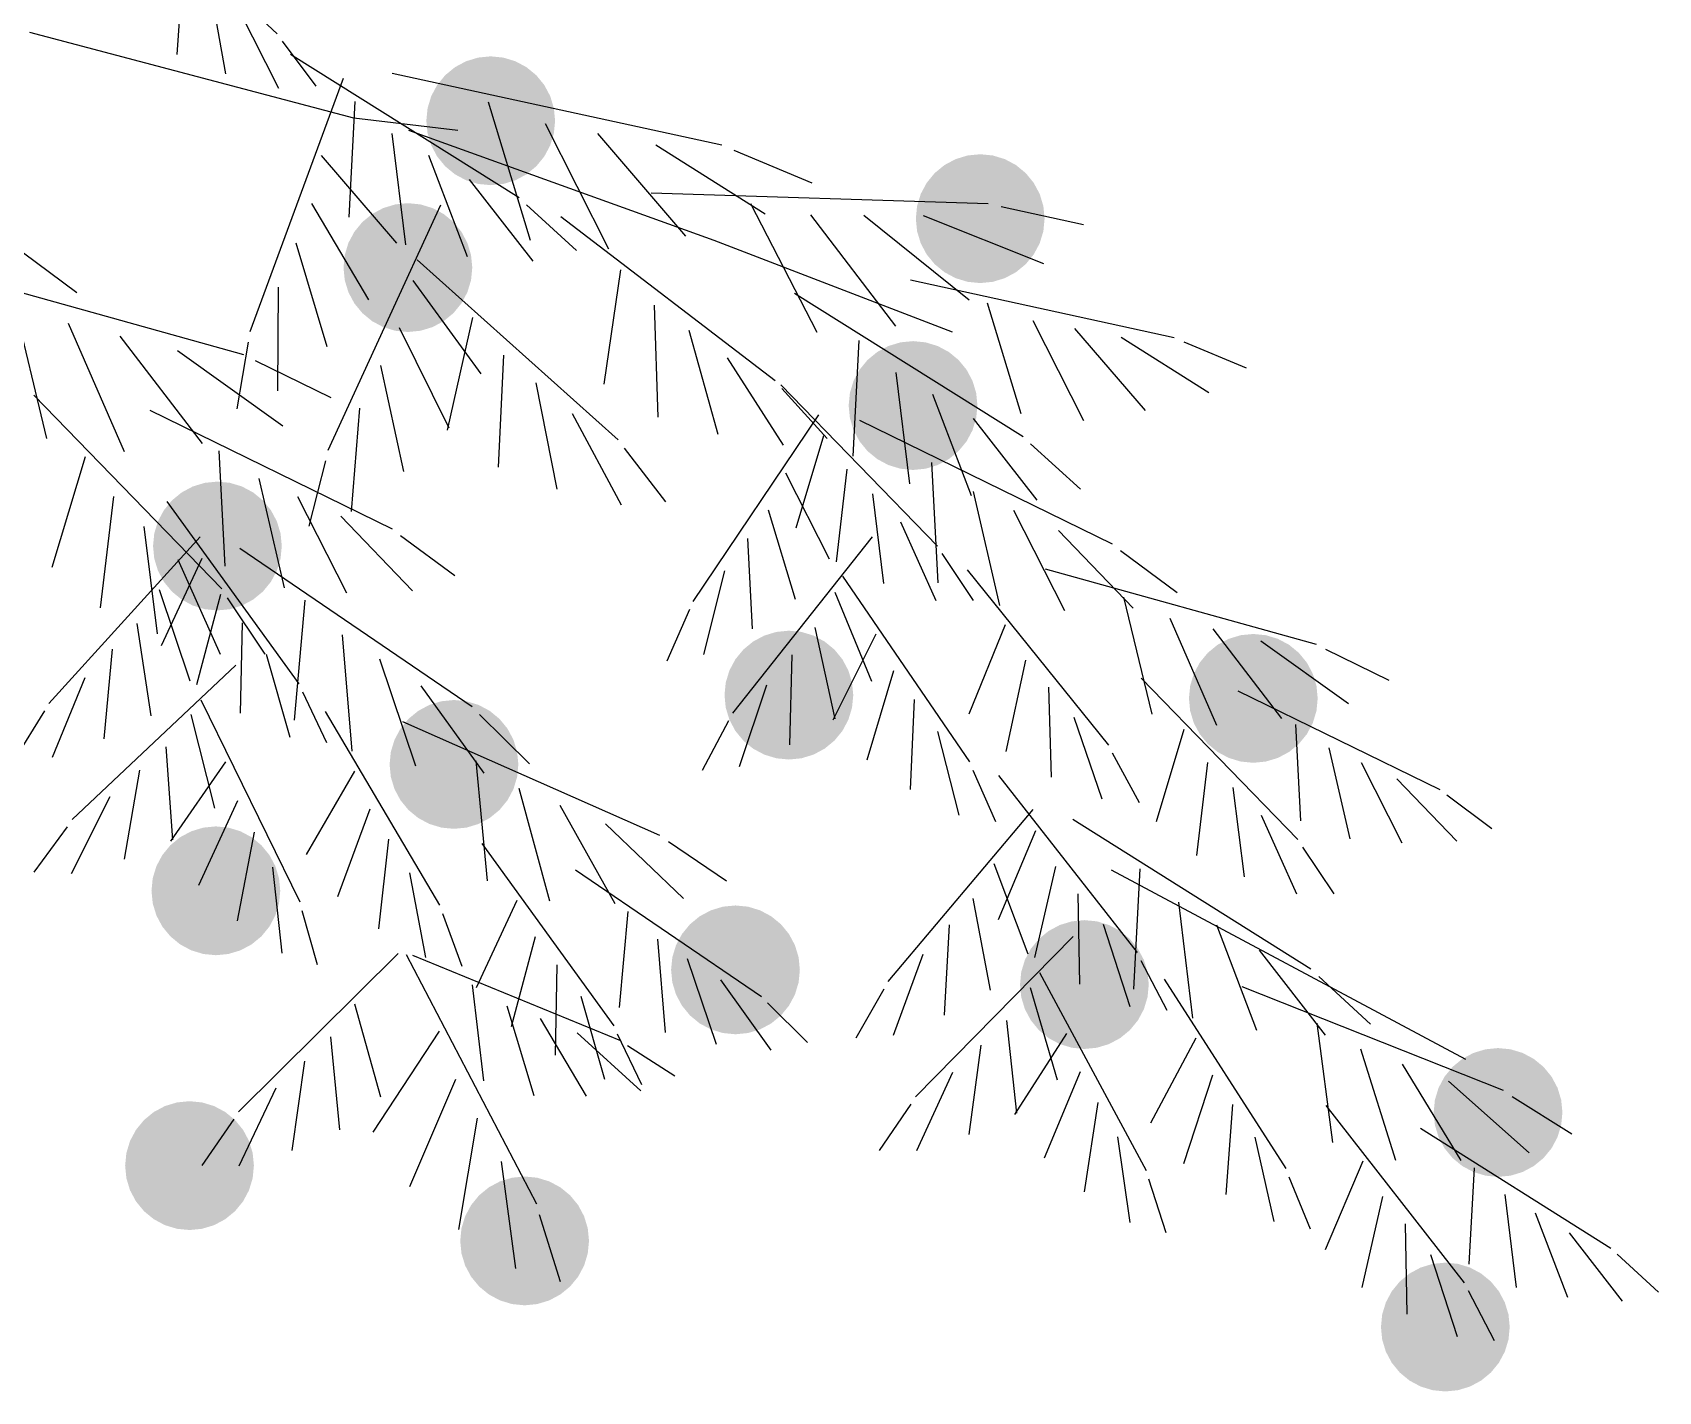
# Model space of a CAD drawing. Extents: x 0 to 1.57, y 0.06 to 3.19.
# Drawn here: x 0.94 to 1.571, y 0.41 to 0.938 of the extents above; entities that cross this region are included whole.
import ezdxf

# ---------------------------------------------------------------- set-up
doc = ezdxf.new("R2010")
doc.units = 0
doc.header["$LTSCALE"] = 1.2
doc.layers.get('0').update_dxf_attribs({"linetype": 'CONTINUOUS'})
doc.layers.add('ARQ-VEG', color=2, linetype='CONTINUOUS')

# ---------------------------------------------------------------- blocks, each defined once
blk = doc.blocks.new('*U5')
at = {"layer": 'ARQ-VEG'}
for points in [[(0.99782, 0.7175), (0.99403, 0.75596), (0.99782, 0.75907)], [(1.00214, 0.71519), (0.99782, 0.75907), (1.00214, 0.76138)], [(0.99782, 0.7175), (0.99782, 0.75907), (1.00214, 0.71519)], [(1.00683, 0.71376), (1.00214, 0.76138), (1.00683, 0.7628)], [(1.00214, 0.71519), (1.00214, 0.76138), (1.00683, 0.71376)], [(1.01171, 0.71328), (1.00683, 0.7628), (1.01171, 0.76328)], [(1.00683, 0.71376), (1.00683, 0.7628), (1.01171, 0.71328)], [(1.01171, 0.71328), (1.01171, 0.76328), (1.01658, 0.71376)], [(1.01658, 0.71376), (1.01171, 0.76328), (1.01658, 0.7628)], [(1.01658, 0.71376), (1.01658, 0.7628), (1.02127, 0.71519)], [(1.02127, 0.71519), (1.01658, 0.7628), (1.02127, 0.76138)], [(1.02127, 0.71519), (1.02127, 0.76138), (1.02559, 0.7175)], [(1.02559, 0.7175), (1.02127, 0.76138), (1.02559, 0.75907)], [(1.02559, 0.7175), (1.02559, 0.75907), (1.02938, 0.72061)], [(1.02938, 0.72061), (1.02559, 0.75907), (1.02938, 0.75596)], [(0.99092, 0.7244), (0.98861, 0.74785), (0.99092, 0.75217)], [(0.99403, 0.72061), (0.99092, 0.75217), (0.99403, 0.75596)], [(0.99092, 0.7244), (0.99092, 0.75217), (0.99403, 0.72061)], [(0.99403, 0.72061), (0.99403, 0.75596), (0.99782, 0.7175)], [(1.02938, 0.72061), (1.02938, 0.75596), (1.03249, 0.7244)], [(1.03249, 0.7244), (1.02938, 0.75596), (1.03249, 0.75217)], [(1.03249, 0.7244), (1.03249, 0.75217), (1.0348, 0.72872)], [(1.0348, 0.72872), (1.03249, 0.75217), (1.0348, 0.74785)], [(0.98861, 0.72872), (0.98719, 0.74316), (0.98861, 0.74785)], [(0.98861, 0.72872), (0.98861, 0.74785), (0.99092, 0.7244)], [(1.0348, 0.72872), (1.0348, 0.74785), (1.03623, 0.73341)], [(1.03623, 0.73341), (1.0348, 0.74785), (1.03623, 0.74316)], [(0.98719, 0.73341), (0.98671, 0.73828), (0.98719, 0.74316)], [(0.98719, 0.73341), (0.98719, 0.74316), (0.98861, 0.72872)], [(1.03623, 0.73341), (1.03623, 0.74316), (1.03671, 0.73828)]]:
    blk.add_solid(points, dxfattribs=at)
blk = doc.blocks.new('*U6')
at = {"layer": 'ARQ-VEG'}
for points in [[(1.27224, 0.7697), (1.26792, 0.81359), (1.27224, 0.8159)], [(1.27693, 0.76828), (1.27224, 0.8159), (1.27693, 0.81732)], [(1.27224, 0.7697), (1.27224, 0.8159), (1.27693, 0.76828)], [(1.28181, 0.7678), (1.27693, 0.81732), (1.28181, 0.8178)], [(1.27693, 0.76828), (1.27693, 0.81732), (1.28181, 0.7678)], [(1.28181, 0.7678), (1.28181, 0.8178), (1.28669, 0.76828)], [(1.28669, 0.76828), (1.28181, 0.8178), (1.28669, 0.81732)], [(1.28669, 0.76828), (1.28669, 0.81732), (1.29138, 0.7697)], [(1.29138, 0.7697), (1.28669, 0.81732), (1.29138, 0.8159)], [(1.29138, 0.7697), (1.29138, 0.8159), (1.2957, 0.77201)], [(1.2957, 0.77201), (1.29138, 0.8159), (1.2957, 0.81359)], [(1.26413, 0.77512), (1.26102, 0.80669), (1.26413, 0.81048)], [(1.26792, 0.77201), (1.26413, 0.81048), (1.26792, 0.81359)], [(1.26413, 0.77512), (1.26413, 0.81048), (1.26792, 0.77201)], [(1.26792, 0.77201), (1.26792, 0.81359), (1.27224, 0.7697)], [(1.2957, 0.77201), (1.2957, 0.81359), (1.29949, 0.77512)], [(1.29949, 0.77512), (1.2957, 0.81359), (1.29949, 0.81048)], [(1.29949, 0.77512), (1.29949, 0.81048), (1.3026, 0.77891)], [(1.3026, 0.77891), (1.29949, 0.81048), (1.3026, 0.80669)], [(1.25871, 0.78323), (1.25729, 0.79768), (1.25871, 0.80237)], [(1.26102, 0.77891), (1.25871, 0.80237), (1.26102, 0.80669)], [(1.25871, 0.78323), (1.25871, 0.80237), (1.26102, 0.77891)], [(1.26102, 0.77891), (1.26102, 0.80669), (1.26413, 0.77512)], [(1.3026, 0.77891), (1.3026, 0.80669), (1.30491, 0.78323)], [(1.30491, 0.78323), (1.3026, 0.80669), (1.30491, 0.80237)], [(1.30491, 0.78323), (1.30491, 0.80237), (1.30633, 0.78792)], [(1.30633, 0.78792), (1.30491, 0.80237), (1.30633, 0.79768)], [(1.25729, 0.78792), (1.25681, 0.7928), (1.25729, 0.79768)], [(1.25729, 0.78792), (1.25729, 0.79768), (1.25871, 0.78323)], [(1.30633, 0.78792), (1.30633, 0.79768), (1.30681, 0.7928)]]:
    blk.add_solid(points, dxfattribs=at)
blk = doc.blocks.new('*U7')
at = {"layer": 'ARQ-VEG'}
for points in [[(1.33445, 0.5473), (1.33066, 0.58577), (1.33445, 0.58887)], [(1.33877, 0.54499), (1.33445, 0.58887), (1.33877, 0.59119)], [(1.33445, 0.5473), (1.33445, 0.58887), (1.33877, 0.54499)], [(1.34346, 0.54357), (1.33877, 0.59119), (1.34346, 0.59261)], [(1.33877, 0.54499), (1.33877, 0.59119), (1.34346, 0.54357)], [(1.34834, 0.54309), (1.34346, 0.59261), (1.34834, 0.59309)], [(1.34346, 0.54357), (1.34346, 0.59261), (1.34834, 0.54309)], [(1.34834, 0.54309), (1.34834, 0.59309), (1.35322, 0.54357)], [(1.35322, 0.54357), (1.34834, 0.59309), (1.35322, 0.59261)], [(1.35322, 0.54357), (1.35322, 0.59261), (1.35791, 0.54499)], [(1.35791, 0.54499), (1.35322, 0.59261), (1.35791, 0.59119)], [(1.35791, 0.54499), (1.35791, 0.59119), (1.36223, 0.5473)], [(1.36223, 0.5473), (1.35791, 0.59119), (1.36223, 0.58887)], [(1.36223, 0.5473), (1.36223, 0.58887), (1.36602, 0.55041)], [(1.36602, 0.55041), (1.36223, 0.58887), (1.36602, 0.58577)], [(1.32755, 0.5542), (1.32524, 0.57766), (1.32755, 0.58198)], [(1.33066, 0.55041), (1.32755, 0.58198), (1.33066, 0.58577)], [(1.32755, 0.5542), (1.32755, 0.58198), (1.33066, 0.55041)], [(1.33066, 0.55041), (1.33066, 0.58577), (1.33445, 0.5473)], [(1.36602, 0.55041), (1.36602, 0.58577), (1.36913, 0.5542)], [(1.36913, 0.5542), (1.36602, 0.58577), (1.36913, 0.58198)], [(1.36913, 0.5542), (1.36913, 0.58198), (1.37144, 0.55852)], [(1.37144, 0.55852), (1.36913, 0.58198), (1.37144, 0.57766)], [(1.32524, 0.55852), (1.32382, 0.57297), (1.32524, 0.57766)], [(1.32524, 0.55852), (1.32524, 0.57766), (1.32755, 0.5542)], [(1.37144, 0.55852), (1.37144, 0.57766), (1.37286, 0.56321)], [(1.37286, 0.56321), (1.37144, 0.57766), (1.37286, 0.57297)], [(1.32382, 0.56321), (1.32334, 0.56809), (1.32382, 0.57297)], [(1.32382, 0.56321), (1.32382, 0.57297), (1.32524, 0.55852)], [(1.37286, 0.56321), (1.37286, 0.57297), (1.37334, 0.56809)]]:
    blk.add_solid(points, dxfattribs=at)
blk = doc.blocks.new('*U75')
at = {"layer": 'ARQ-VEG'}
for points in [[(1.11783, 0.87832), (1.11296, 0.92784), (1.11783, 0.92832)], [(1.11783, 0.87832), (1.11783, 0.92832), (1.12271, 0.8788)], [(1.12271, 0.8788), (1.11783, 0.92832), (1.12271, 0.92784)], [(1.10394, 0.88253), (1.10016, 0.921), (1.10394, 0.92411)], [(1.10827, 0.88022), (1.10394, 0.92411), (1.10827, 0.92642)], [(1.10394, 0.88253), (1.10394, 0.92411), (1.10827, 0.88022)], [(1.11296, 0.8788), (1.10827, 0.92642), (1.11296, 0.92784)], [(1.10827, 0.88022), (1.10827, 0.92642), (1.11296, 0.8788)], [(1.11296, 0.8788), (1.11296, 0.92784), (1.11783, 0.87832)], [(1.12271, 0.8788), (1.12271, 0.92784), (1.1274, 0.88022)], [(1.1274, 0.88022), (1.12271, 0.92784), (1.1274, 0.92642)], [(1.1274, 0.88022), (1.1274, 0.92642), (1.13172, 0.88253)], [(1.13172, 0.88253), (1.1274, 0.92642), (1.13172, 0.92411)], [(1.13172, 0.88253), (1.13172, 0.92411), (1.13551, 0.88564)], [(1.13551, 0.88564), (1.13172, 0.92411), (1.13551, 0.921)], [(1.09705, 0.88943), (1.09474, 0.91289), (1.09705, 0.91721)], [(1.10016, 0.88564), (1.09705, 0.91721), (1.10016, 0.921)], [(1.09705, 0.88943), (1.09705, 0.91721), (1.10016, 0.88564)], [(1.10016, 0.88564), (1.10016, 0.921), (1.10394, 0.88253)], [(1.13551, 0.88564), (1.13551, 0.921), (1.13862, 0.88943)], [(1.13862, 0.88943), (1.13551, 0.921), (1.13862, 0.91721)], [(1.13862, 0.88943), (1.13862, 0.91721), (1.14093, 0.89375)], [(1.14093, 0.89375), (1.13862, 0.91721), (1.14093, 0.91289)], [(1.09474, 0.89375), (1.09331, 0.9082), (1.09474, 0.91289)], [(1.09474, 0.89375), (1.09474, 0.91289), (1.09705, 0.88943)], [(1.14093, 0.89375), (1.14093, 0.91289), (1.14235, 0.89844)], [(1.14235, 0.89844), (1.14093, 0.91289), (1.14235, 0.9082)], [(1.09331, 0.89844), (1.09283, 0.90332), (1.09331, 0.9082)], [(1.09331, 0.89844), (1.09331, 0.9082), (1.09474, 0.89375)], [(1.14235, 0.89844), (1.14235, 0.9082), (1.14283, 0.90332)]]:
    blk.add_solid(points, dxfattribs=at)
blk = doc.blocks.new('*U76')
at = {"layer": 'ARQ-VEG'}
for points in [[(1.30789, 0.84033), (1.30301, 0.88985), (1.30789, 0.89033)], [(1.30789, 0.84033), (1.30789, 0.89033), (1.31277, 0.84081)], [(1.31277, 0.84081), (1.30789, 0.89033), (1.31277, 0.88985)], [(1.294, 0.84455), (1.29021, 0.88301), (1.294, 0.88612)], [(1.29832, 0.84224), (1.294, 0.88612), (1.29832, 0.88843)], [(1.294, 0.84455), (1.294, 0.88612), (1.29832, 0.84224)], [(1.30301, 0.84081), (1.29832, 0.88843), (1.30301, 0.88985)], [(1.29832, 0.84224), (1.29832, 0.88843), (1.30301, 0.84081)], [(1.30301, 0.84081), (1.30301, 0.88985), (1.30789, 0.84033)], [(1.31277, 0.84081), (1.31277, 0.88985), (1.31746, 0.84224)], [(1.31746, 0.84224), (1.31277, 0.88985), (1.31746, 0.88843)], [(1.31746, 0.84224), (1.31746, 0.88843), (1.32178, 0.84455)], [(1.32178, 0.84455), (1.31746, 0.88843), (1.32178, 0.88612)], [(1.32178, 0.84455), (1.32178, 0.88612), (1.32557, 0.84766)], [(1.32557, 0.84766), (1.32178, 0.88612), (1.32557, 0.88301)], [(1.2871, 0.85144), (1.28479, 0.8749), (1.2871, 0.87922)], [(1.29021, 0.84766), (1.2871, 0.87922), (1.29021, 0.88301)], [(1.2871, 0.85144), (1.2871, 0.87922), (1.29021, 0.84766)], [(1.29021, 0.84766), (1.29021, 0.88301), (1.294, 0.84455)], [(1.32557, 0.84766), (1.32557, 0.88301), (1.32867, 0.85144)], [(1.32867, 0.85144), (1.32557, 0.88301), (1.32867, 0.87922)], [(1.32867, 0.85144), (1.32867, 0.87922), (1.33099, 0.85577)], [(1.33099, 0.85577), (1.32867, 0.87922), (1.33099, 0.8749)], [(1.28479, 0.85577), (1.28337, 0.87021), (1.28479, 0.8749)], [(1.28479, 0.85577), (1.28479, 0.8749), (1.2871, 0.85144)], [(1.33099, 0.85577), (1.33099, 0.8749), (1.33241, 0.86046)], [(1.33241, 0.86046), (1.33099, 0.8749), (1.33241, 0.87021)], [(1.28337, 0.86046), (1.28289, 0.86533), (1.28337, 0.87021)], [(1.28337, 0.86046), (1.28337, 0.87021), (1.28479, 0.85577)], [(1.33241, 0.86046), (1.33241, 0.87021), (1.33289, 0.86533)]]:
    blk.add_solid(points, dxfattribs=at)
blk = doc.blocks.new('*U77')
at = {"layer": 'ARQ-VEG'}
for points in [[(1.08567, 0.82134), (1.08079, 0.87086), (1.08567, 0.87134)], [(1.08567, 0.82134), (1.08567, 0.87134), (1.09055, 0.82182)], [(1.09055, 0.82182), (1.08567, 0.87134), (1.09055, 0.87086)], [(1.07178, 0.82555), (1.06799, 0.86402), (1.07178, 0.86713)], [(1.0761, 0.82324), (1.07178, 0.86713), (1.0761, 0.86944)], [(1.07178, 0.82555), (1.07178, 0.86713), (1.0761, 0.82324)], [(1.08079, 0.82182), (1.0761, 0.86944), (1.08079, 0.87086)], [(1.0761, 0.82324), (1.0761, 0.86944), (1.08079, 0.82182)], [(1.08079, 0.82182), (1.08079, 0.87086), (1.08567, 0.82134)], [(1.09055, 0.82182), (1.09055, 0.87086), (1.09524, 0.82324)], [(1.09524, 0.82324), (1.09055, 0.87086), (1.09524, 0.86944)], [(1.09524, 0.82324), (1.09524, 0.86944), (1.09956, 0.82555)], [(1.09956, 0.82555), (1.09524, 0.86944), (1.09956, 0.86713)], [(1.09956, 0.82555), (1.09956, 0.86713), (1.10335, 0.82866)], [(1.10335, 0.82866), (1.09956, 0.86713), (1.10335, 0.86402)], [(1.06488, 0.83245), (1.06257, 0.85591), (1.06488, 0.86023)], [(1.06799, 0.82866), (1.06488, 0.86023), (1.06799, 0.86402)], [(1.06488, 0.83245), (1.06488, 0.86023), (1.06799, 0.82866)], [(1.06799, 0.82866), (1.06799, 0.86402), (1.07178, 0.82555)], [(1.10335, 0.82866), (1.10335, 0.86402), (1.10646, 0.83245)], [(1.10646, 0.83245), (1.10335, 0.86402), (1.10646, 0.86023)], [(1.10646, 0.83245), (1.10646, 0.86023), (1.10877, 0.83677)], [(1.10877, 0.83677), (1.10646, 0.86023), (1.10877, 0.85591)], [(1.06257, 0.83677), (1.06115, 0.85122), (1.06257, 0.85591)], [(1.06257, 0.83677), (1.06257, 0.85591), (1.06488, 0.83245)], [(1.10877, 0.83677), (1.10877, 0.85591), (1.11019, 0.84146)], [(1.11019, 0.84146), (1.10877, 0.85591), (1.11019, 0.85122)], [(1.06115, 0.84146), (1.06067, 0.84634), (1.06115, 0.85122)], [(1.06115, 0.84146), (1.06115, 0.85122), (1.06257, 0.83677)], [(1.11019, 0.84146), (1.11019, 0.85122), (1.11067, 0.84634)]]:
    blk.add_solid(points, dxfattribs=at)
blk = doc.blocks.new('*U85')
at = {"layer": 'ARQ-VEG'}
for points in [[(1.12612, 0.44408), (1.12143, 0.4917), (1.12612, 0.49312)], [(1.13099, 0.4436), (1.12612, 0.49312), (1.13099, 0.4936)], [(1.12612, 0.44408), (1.12612, 0.49312), (1.13099, 0.4436)], [(1.13099, 0.4436), (1.13099, 0.4936), (1.13587, 0.44408)], [(1.13587, 0.44408), (1.13099, 0.4936), (1.13587, 0.49312)], [(1.13587, 0.44408), (1.13587, 0.49312), (1.14056, 0.4455)], [(1.14056, 0.4455), (1.13587, 0.49312), (1.14056, 0.4917)], [(1.11332, 0.45092), (1.11021, 0.48249), (1.11332, 0.48628)], [(1.1171, 0.44782), (1.11332, 0.48628), (1.1171, 0.48939)], [(1.11332, 0.45092), (1.11332, 0.48628), (1.1171, 0.44782)], [(1.12143, 0.4455), (1.1171, 0.48939), (1.12143, 0.4917)], [(1.1171, 0.44782), (1.1171, 0.48939), (1.12143, 0.4455)], [(1.12143, 0.4455), (1.12143, 0.4917), (1.12612, 0.44408)], [(1.14056, 0.4455), (1.14056, 0.4917), (1.14488, 0.44782)], [(1.14488, 0.44782), (1.14056, 0.4917), (1.14488, 0.48939)], [(1.14488, 0.44782), (1.14488, 0.48939), (1.14867, 0.45092)], [(1.14867, 0.45092), (1.14488, 0.48939), (1.14867, 0.48628)], [(1.14867, 0.45092), (1.14867, 0.48628), (1.15178, 0.45471)], [(1.15178, 0.45471), (1.14867, 0.48628), (1.15178, 0.48249)], [(1.11021, 0.45471), (1.1079, 0.47817), (1.11021, 0.48249)], [(1.11021, 0.45471), (1.11021, 0.48249), (1.11332, 0.45092)], [(1.15178, 0.45471), (1.15178, 0.48249), (1.15409, 0.45903)], [(1.15409, 0.45903), (1.15178, 0.48249), (1.15409, 0.47817)], [(1.1079, 0.45903), (1.10647, 0.47348), (1.1079, 0.47817)], [(1.1079, 0.45903), (1.1079, 0.47817), (1.11021, 0.45471)], [(1.15409, 0.45903), (1.15409, 0.47817), (1.15551, 0.46372)], [(1.15551, 0.46372), (1.15409, 0.47817), (1.15551, 0.47348)], [(1.10647, 0.46372), (1.10599, 0.4686), (1.10647, 0.47348)], [(1.10647, 0.46372), (1.10647, 0.47348), (1.1079, 0.45903)], [(1.15551, 0.46372), (1.15551, 0.47348), (1.15599, 0.4686)]]:
    blk.add_solid(points, dxfattribs=at)
blk = doc.blocks.new('*U86')
at = {"layer": 'ARQ-VEG'}
for points in [[(0.98699, 0.47703), (0.9832, 0.5155), (0.98699, 0.51861)], [(0.99131, 0.47472), (0.98699, 0.51861), (0.99131, 0.52092)], [(0.98699, 0.47703), (0.98699, 0.51861), (0.99131, 0.47472)], [(0.996, 0.4733), (0.99131, 0.52092), (0.996, 0.52234)], [(0.99131, 0.47472), (0.99131, 0.52092), (0.996, 0.4733)], [(1.00088, 0.47282), (0.996, 0.52234), (1.00088, 0.52282)], [(0.996, 0.4733), (0.996, 0.52234), (1.00088, 0.47282)], [(1.00088, 0.47282), (1.00088, 0.52282), (1.00576, 0.4733)], [(1.00576, 0.4733), (1.00088, 0.52282), (1.00576, 0.52234)], [(1.00576, 0.4733), (1.00576, 0.52234), (1.01045, 0.47472)], [(1.01045, 0.47472), (1.00576, 0.52234), (1.01045, 0.52092)], [(1.01045, 0.47472), (1.01045, 0.52092), (1.01477, 0.47703)], [(1.01477, 0.47703), (1.01045, 0.52092), (1.01477, 0.51861)], [(1.01477, 0.47703), (1.01477, 0.51861), (1.01856, 0.48014)], [(1.01856, 0.48014), (1.01477, 0.51861), (1.01856, 0.5155)], [(0.98009, 0.48393), (0.97778, 0.50739), (0.98009, 0.51171)], [(0.9832, 0.48014), (0.98009, 0.51171), (0.9832, 0.5155)], [(0.98009, 0.48393), (0.98009, 0.51171), (0.9832, 0.48014)], [(0.9832, 0.48014), (0.9832, 0.5155), (0.98699, 0.47703)], [(1.01856, 0.48014), (1.01856, 0.5155), (1.02167, 0.48393)], [(1.02167, 0.48393), (1.01856, 0.5155), (1.02167, 0.51171)], [(1.02167, 0.48393), (1.02167, 0.51171), (1.02398, 0.48825)], [(1.02398, 0.48825), (1.02167, 0.51171), (1.02398, 0.50739)], [(0.97778, 0.48825), (0.97636, 0.5027), (0.97778, 0.50739)], [(0.97778, 0.48825), (0.97778, 0.50739), (0.98009, 0.48393)], [(1.02398, 0.48825), (1.02398, 0.50739), (1.0254, 0.49294)], [(1.0254, 0.49294), (1.02398, 0.50739), (1.0254, 0.5027)], [(0.97636, 0.49294), (0.97588, 0.49782), (0.97636, 0.5027)], [(0.97636, 0.49294), (0.97636, 0.5027), (0.97778, 0.48825)], [(1.0254, 0.49294), (1.0254, 0.5027), (1.02588, 0.49782)]]:
    blk.add_solid(points, dxfattribs=at)
blk = doc.blocks.new('*U87')
at = {"layer": 'ARQ-VEG'}
for points in [[(0.99722, 0.58368), (0.99344, 0.62215), (0.99722, 0.62526)], [(1.00155, 0.58137), (0.99722, 0.62526), (1.00155, 0.62757)], [(0.99722, 0.58368), (0.99722, 0.62526), (1.00155, 0.58137)], [(1.00624, 0.57995), (1.00155, 0.62757), (1.00624, 0.62899)], [(1.00155, 0.58137), (1.00155, 0.62757), (1.00624, 0.57995)], [(1.01111, 0.57947), (1.00624, 0.62899), (1.01111, 0.62947)], [(1.00624, 0.57995), (1.00624, 0.62899), (1.01111, 0.57947)], [(1.01111, 0.57947), (1.01111, 0.62947), (1.01599, 0.57995)], [(1.01599, 0.57995), (1.01111, 0.62947), (1.01599, 0.62899)], [(1.01599, 0.57995), (1.01599, 0.62899), (1.02068, 0.58137)], [(1.02068, 0.58137), (1.01599, 0.62899), (1.02068, 0.62757)], [(1.02068, 0.58137), (1.02068, 0.62757), (1.025, 0.58368)], [(1.025, 0.58368), (1.02068, 0.62757), (1.025, 0.62526)], [(1.025, 0.58368), (1.025, 0.62526), (1.02879, 0.58679)], [(1.02879, 0.58679), (1.025, 0.62526), (1.02879, 0.62215)], [(0.99344, 0.58679), (0.99033, 0.61836), (0.99344, 0.62215)], [(0.99344, 0.58679), (0.99344, 0.62215), (0.99722, 0.58368)], [(1.02879, 0.58679), (1.02879, 0.62215), (1.0319, 0.59058)], [(1.0319, 0.59058), (1.02879, 0.62215), (1.0319, 0.61836)], [(0.98802, 0.5949), (0.98659, 0.60935), (0.98802, 0.61404)], [(0.99033, 0.59058), (0.98802, 0.61404), (0.99033, 0.61836)], [(0.98802, 0.5949), (0.98802, 0.61404), (0.99033, 0.59058)], [(0.99033, 0.59058), (0.99033, 0.61836), (0.99344, 0.58679)], [(1.0319, 0.59058), (1.0319, 0.61836), (1.03421, 0.5949)], [(1.03421, 0.5949), (1.0319, 0.61836), (1.03421, 0.61404)], [(1.03421, 0.5949), (1.03421, 0.61404), (1.03563, 0.59959)], [(1.03563, 0.59959), (1.03421, 0.61404), (1.03563, 0.60935)], [(0.98659, 0.59959), (0.98611, 0.60447), (0.98659, 0.60935)], [(0.98659, 0.59959), (0.98659, 0.60935), (0.98802, 0.5949)], [(1.03563, 0.59959), (1.03563, 0.60935), (1.03611, 0.60447)]]:
    blk.add_solid(points, dxfattribs=at)
blk = doc.blocks.new('*U88')
at = {"layer": 'ARQ-VEG'}
for points in [[(1.19897, 0.553), (1.19519, 0.59147), (1.19897, 0.59458)], [(1.2033, 0.55069), (1.19897, 0.59458), (1.2033, 0.59689)], [(1.19897, 0.553), (1.19897, 0.59458), (1.2033, 0.55069)], [(1.20799, 0.54927), (1.2033, 0.59689), (1.20799, 0.59831)], [(1.2033, 0.55069), (1.2033, 0.59689), (1.20799, 0.54927)], [(1.21286, 0.54879), (1.20799, 0.59831), (1.21286, 0.59879)], [(1.20799, 0.54927), (1.20799, 0.59831), (1.21286, 0.54879)], [(1.21286, 0.54879), (1.21286, 0.59879), (1.21774, 0.54927)], [(1.21774, 0.54927), (1.21286, 0.59879), (1.21774, 0.59831)], [(1.21774, 0.54927), (1.21774, 0.59831), (1.22243, 0.55069)], [(1.22243, 0.55069), (1.21774, 0.59831), (1.22243, 0.59689)], [(1.22243, 0.55069), (1.22243, 0.59689), (1.22675, 0.553)], [(1.22675, 0.553), (1.22243, 0.59689), (1.22675, 0.59458)], [(1.22675, 0.553), (1.22675, 0.59458), (1.23054, 0.55611)], [(1.23054, 0.55611), (1.22675, 0.59458), (1.23054, 0.59147)], [(1.19208, 0.5599), (1.18977, 0.58336), (1.19208, 0.58768)], [(1.19519, 0.55611), (1.19208, 0.58768), (1.19519, 0.59147)], [(1.19208, 0.5599), (1.19208, 0.58768), (1.19519, 0.55611)], [(1.19519, 0.55611), (1.19519, 0.59147), (1.19897, 0.553)], [(1.23054, 0.55611), (1.23054, 0.59147), (1.23365, 0.5599)], [(1.23365, 0.5599), (1.23054, 0.59147), (1.23365, 0.58768)], [(1.23365, 0.5599), (1.23365, 0.58768), (1.23596, 0.56422)], [(1.23596, 0.56422), (1.23365, 0.58768), (1.23596, 0.58336)], [(1.18977, 0.56422), (1.18834, 0.57867), (1.18977, 0.58336)], [(1.18977, 0.56422), (1.18977, 0.58336), (1.19208, 0.5599)], [(1.23596, 0.56422), (1.23596, 0.58336), (1.23738, 0.56891)], [(1.23738, 0.56891), (1.23596, 0.58336), (1.23738, 0.57867)], [(1.18834, 0.56891), (1.18786, 0.57379), (1.18834, 0.57867)], [(1.18834, 0.56891), (1.18834, 0.57867), (1.18977, 0.56422)], [(1.23738, 0.56891), (1.23738, 0.57867), (1.23786, 0.57379)]]:
    blk.add_solid(points, dxfattribs=at)
blk = doc.blocks.new('*U91')
at = {"layer": 'ARQ-VEG'}
for points in [[(1.40436, 0.65605), (1.40004, 0.69994), (1.40436, 0.70225)], [(1.40905, 0.65463), (1.40436, 0.70225), (1.40905, 0.70367)], [(1.40436, 0.65605), (1.40436, 0.70225), (1.40905, 0.65463)], [(1.41393, 0.65415), (1.40905, 0.70367), (1.41393, 0.70415)], [(1.40905, 0.65463), (1.40905, 0.70367), (1.41393, 0.65415)], [(1.41393, 0.65415), (1.41393, 0.70415), (1.4188, 0.65463)], [(1.4188, 0.65463), (1.41393, 0.70415), (1.4188, 0.70367)], [(1.4188, 0.65463), (1.4188, 0.70367), (1.42349, 0.65605)], [(1.42349, 0.65605), (1.4188, 0.70367), (1.42349, 0.70225)], [(1.42349, 0.65605), (1.42349, 0.70225), (1.42782, 0.65836)], [(1.42782, 0.65836), (1.42349, 0.70225), (1.42782, 0.69994)], [(1.39625, 0.66147), (1.39314, 0.69304), (1.39625, 0.69683)], [(1.40004, 0.65836), (1.39625, 0.69683), (1.40004, 0.69994)], [(1.39625, 0.66147), (1.39625, 0.69683), (1.40004, 0.65836)], [(1.40004, 0.65836), (1.40004, 0.69994), (1.40436, 0.65605)], [(1.42782, 0.65836), (1.42782, 0.69994), (1.4316, 0.66147)], [(1.4316, 0.66147), (1.42782, 0.69994), (1.4316, 0.69683)], [(1.4316, 0.66147), (1.4316, 0.69683), (1.43471, 0.66526)], [(1.43471, 0.66526), (1.4316, 0.69683), (1.43471, 0.69304)], [(1.39083, 0.66958), (1.38941, 0.68403), (1.39083, 0.68872)], [(1.39314, 0.66526), (1.39083, 0.68872), (1.39314, 0.69304)], [(1.39083, 0.66958), (1.39083, 0.68872), (1.39314, 0.66526)], [(1.39314, 0.66526), (1.39314, 0.69304), (1.39625, 0.66147)], [(1.43471, 0.66526), (1.43471, 0.69304), (1.43702, 0.66958)], [(1.43702, 0.66958), (1.43471, 0.69304), (1.43702, 0.68872)], [(1.43702, 0.66958), (1.43702, 0.68872), (1.43845, 0.67427)], [(1.43845, 0.67427), (1.43702, 0.68872), (1.43845, 0.68403)], [(1.38941, 0.67427), (1.38893, 0.67915), (1.38941, 0.68403)], [(1.38941, 0.67427), (1.38941, 0.68403), (1.39083, 0.66958)], [(1.43845, 0.67427), (1.43845, 0.68403), (1.43893, 0.67915)]]:
    blk.add_solid(points, dxfattribs=at)
blk = doc.blocks.new('*U92')
at = {"layer": 'ARQ-VEG'}
for points in [[(1.50408, 0.49392), (1.49939, 0.54154), (1.50408, 0.54296)], [(1.50895, 0.49344), (1.50408, 0.54296), (1.50895, 0.54344)], [(1.50408, 0.49392), (1.50408, 0.54296), (1.50895, 0.49344)], [(1.50895, 0.49344), (1.50895, 0.54344), (1.51383, 0.49392)], [(1.51383, 0.49392), (1.50895, 0.54344), (1.51383, 0.54296)], [(1.51383, 0.49392), (1.51383, 0.54296), (1.51852, 0.49535)], [(1.51852, 0.49535), (1.51383, 0.54296), (1.51852, 0.54154)], [(1.49506, 0.49766), (1.49128, 0.53612), (1.49506, 0.53923)], [(1.49939, 0.49535), (1.49506, 0.53923), (1.49939, 0.54154)], [(1.49506, 0.49766), (1.49506, 0.53923), (1.49939, 0.49535)], [(1.49939, 0.49535), (1.49939, 0.54154), (1.50408, 0.49392)], [(1.51852, 0.49535), (1.51852, 0.54154), (1.52284, 0.49766)], [(1.52284, 0.49766), (1.51852, 0.54154), (1.52284, 0.53923)], [(1.52284, 0.49766), (1.52284, 0.53923), (1.52663, 0.50077)], [(1.52663, 0.50077), (1.52284, 0.53923), (1.52663, 0.53612)], [(1.48817, 0.50455), (1.48586, 0.52801), (1.48817, 0.53233)], [(1.49128, 0.50077), (1.48817, 0.53233), (1.49128, 0.53612)], [(1.48817, 0.50455), (1.48817, 0.53233), (1.49128, 0.50077)], [(1.49128, 0.50077), (1.49128, 0.53612), (1.49506, 0.49766)], [(1.52663, 0.50077), (1.52663, 0.53612), (1.52974, 0.50455)], [(1.52974, 0.50455), (1.52663, 0.53612), (1.52974, 0.53233)], [(1.52974, 0.50455), (1.52974, 0.53233), (1.53205, 0.50888)], [(1.53205, 0.50888), (1.52974, 0.53233), (1.53205, 0.52801)], [(1.48586, 0.50888), (1.48443, 0.52332), (1.48586, 0.52801)], [(1.48586, 0.50888), (1.48586, 0.52801), (1.48817, 0.50455)], [(1.53205, 0.50888), (1.53205, 0.52801), (1.53347, 0.51357)], [(1.53347, 0.51357), (1.53205, 0.52801), (1.53347, 0.52332)], [(1.48443, 0.51357), (1.48395, 0.51844), (1.48443, 0.52332)], [(1.48443, 0.51357), (1.48443, 0.52332), (1.48586, 0.50888)], [(1.53347, 0.51357), (1.53347, 0.52332), (1.53395, 0.51844)]]:
    blk.add_solid(points, dxfattribs=at)
blk = doc.blocks.new('*U93')
at = {"layer": 'ARQ-VEG'}
for points in [[(1.4746, 0.41438), (1.47081, 0.45285), (1.4746, 0.45595)], [(1.47892, 0.41207), (1.4746, 0.45595), (1.47892, 0.45827)], [(1.4746, 0.41438), (1.4746, 0.45595), (1.47892, 0.41207)], [(1.48361, 0.41065), (1.47892, 0.45827), (1.48361, 0.45969)], [(1.47892, 0.41207), (1.47892, 0.45827), (1.48361, 0.41065)], [(1.48849, 0.41017), (1.48361, 0.45969), (1.48849, 0.46017)], [(1.48361, 0.41065), (1.48361, 0.45969), (1.48849, 0.41017)], [(1.48849, 0.41017), (1.48849, 0.46017), (1.49336, 0.41065)], [(1.49336, 0.41065), (1.48849, 0.46017), (1.49336, 0.45969)], [(1.49336, 0.41065), (1.49336, 0.45969), (1.49805, 0.41207)], [(1.49805, 0.41207), (1.49336, 0.45969), (1.49805, 0.45827)], [(1.49805, 0.41207), (1.49805, 0.45827), (1.50238, 0.41438)], [(1.50238, 0.41438), (1.49805, 0.45827), (1.50238, 0.45595)], [(1.50238, 0.41438), (1.50238, 0.45595), (1.50616, 0.41749)], [(1.50616, 0.41749), (1.50238, 0.45595), (1.50616, 0.45285)], [(1.4677, 0.42128), (1.46539, 0.44474), (1.4677, 0.44906)], [(1.47081, 0.41749), (1.4677, 0.44906), (1.47081, 0.45285)], [(1.4677, 0.42128), (1.4677, 0.44906), (1.47081, 0.41749)], [(1.47081, 0.41749), (1.47081, 0.45285), (1.4746, 0.41438)], [(1.50616, 0.41749), (1.50616, 0.45285), (1.50927, 0.42128)], [(1.50927, 0.42128), (1.50616, 0.45285), (1.50927, 0.44906)], [(1.50927, 0.42128), (1.50927, 0.44906), (1.51158, 0.4256)], [(1.51158, 0.4256), (1.50927, 0.44906), (1.51158, 0.44474)], [(1.46539, 0.4256), (1.46397, 0.44005), (1.46539, 0.44474)], [(1.46539, 0.4256), (1.46539, 0.44474), (1.4677, 0.42128)], [(1.51158, 0.4256), (1.51158, 0.44474), (1.51301, 0.43029)], [(1.51301, 0.43029), (1.51158, 0.44474), (1.51301, 0.44005)], [(1.46397, 0.43029), (1.46349, 0.43517), (1.46397, 0.44005)], [(1.46397, 0.43029), (1.46397, 0.44005), (1.46539, 0.4256)], [(1.51301, 0.43029), (1.51301, 0.44005), (1.51349, 0.43517)]]:
    blk.add_solid(points, dxfattribs=at)
blk = doc.blocks.new('*U117')
at = {"layer": 'ARQ-VEG'}
for points in [[(1.21971, 0.65964), (1.21593, 0.6981), (1.21971, 0.70121)], [(1.22404, 0.65733), (1.21971, 0.70121), (1.22404, 0.70352)], [(1.21971, 0.65964), (1.21971, 0.70121), (1.22404, 0.65733)], [(1.22873, 0.6559), (1.22404, 0.70352), (1.22873, 0.70494)], [(1.22404, 0.65733), (1.22404, 0.70352), (1.22873, 0.6559)], [(1.2336, 0.65542), (1.22873, 0.70494), (1.2336, 0.70542)], [(1.22873, 0.6559), (1.22873, 0.70494), (1.2336, 0.65542)], [(1.2336, 0.65542), (1.2336, 0.70542), (1.23848, 0.6559)], [(1.23848, 0.6559), (1.2336, 0.70542), (1.23848, 0.70494)], [(1.23848, 0.6559), (1.23848, 0.70494), (1.24317, 0.65733)], [(1.24317, 0.65733), (1.23848, 0.70494), (1.24317, 0.70352)], [(1.24317, 0.65733), (1.24317, 0.70352), (1.24749, 0.65964)], [(1.24749, 0.65964), (1.24317, 0.70352), (1.24749, 0.70121)], [(1.24749, 0.65964), (1.24749, 0.70121), (1.25128, 0.66275)], [(1.25128, 0.66275), (1.24749, 0.70121), (1.25128, 0.6981)], [(1.21593, 0.66275), (1.21282, 0.69431), (1.21593, 0.6981)], [(1.21593, 0.66275), (1.21593, 0.6981), (1.21971, 0.65964)], [(1.25128, 0.66275), (1.25128, 0.6981), (1.25439, 0.66653)], [(1.25439, 0.66653), (1.25128, 0.6981), (1.25439, 0.69431)], [(1.21051, 0.67086), (1.20908, 0.6853), (1.21051, 0.68999)], [(1.21282, 0.66653), (1.21051, 0.68999), (1.21282, 0.69431)], [(1.21051, 0.67086), (1.21051, 0.68999), (1.21282, 0.66653)], [(1.21282, 0.66653), (1.21282, 0.69431), (1.21593, 0.66275)], [(1.25439, 0.66653), (1.25439, 0.69431), (1.2567, 0.67086)], [(1.2567, 0.67086), (1.25439, 0.69431), (1.2567, 0.68999)], [(1.2567, 0.67086), (1.2567, 0.68999), (1.25812, 0.67555)], [(1.25812, 0.67555), (1.2567, 0.68999), (1.25812, 0.6853)], [(1.20908, 0.67555), (1.2086, 0.68042), (1.20908, 0.6853)], [(1.20908, 0.67555), (1.20908, 0.6853), (1.21051, 0.67086)], [(1.25812, 0.67555), (1.25812, 0.6853), (1.2586, 0.68042)]]:
    blk.add_solid(points, dxfattribs=at)
blk = doc.blocks.new('*U121')
at = {"layer": 'ARQ-VEG'}
for points in [[(1.094, 0.63042), (1.08968, 0.6743), (1.094, 0.67661)], [(1.09869, 0.629), (1.094, 0.67661), (1.09869, 0.67804)], [(1.094, 0.63042), (1.094, 0.67661), (1.09869, 0.629)], [(1.10356, 0.62852), (1.09869, 0.67804), (1.10356, 0.67852)], [(1.09869, 0.629), (1.09869, 0.67804), (1.10356, 0.62852)], [(1.10356, 0.62852), (1.10356, 0.67852), (1.10844, 0.629)], [(1.10844, 0.629), (1.10356, 0.67852), (1.10844, 0.67804)], [(1.10844, 0.629), (1.10844, 0.67804), (1.11313, 0.63042)], [(1.11313, 0.63042), (1.10844, 0.67804), (1.11313, 0.67661)], [(1.11313, 0.63042), (1.11313, 0.67661), (1.11745, 0.63273)], [(1.11745, 0.63273), (1.11313, 0.67661), (1.11745, 0.6743)], [(1.08589, 0.63584), (1.08278, 0.66741), (1.08589, 0.67119)], [(1.08968, 0.63273), (1.08589, 0.67119), (1.08968, 0.6743)], [(1.08589, 0.63584), (1.08589, 0.67119), (1.08968, 0.63273)], [(1.08968, 0.63273), (1.08968, 0.6743), (1.094, 0.63042)], [(1.11745, 0.63273), (1.11745, 0.6743), (1.12124, 0.63584)], [(1.12124, 0.63584), (1.11745, 0.6743), (1.12124, 0.67119)], [(1.12124, 0.63584), (1.12124, 0.67119), (1.12435, 0.63963)], [(1.12435, 0.63963), (1.12124, 0.67119), (1.12435, 0.66741)], [(1.08047, 0.64395), (1.07904, 0.65839), (1.08047, 0.66308)], [(1.08278, 0.63963), (1.08047, 0.66308), (1.08278, 0.66741)], [(1.08047, 0.64395), (1.08047, 0.66308), (1.08278, 0.63963)], [(1.08278, 0.63963), (1.08278, 0.66741), (1.08589, 0.63584)], [(1.12435, 0.63963), (1.12435, 0.66741), (1.12666, 0.64395)], [(1.12666, 0.64395), (1.12435, 0.66741), (1.12666, 0.66308)], [(1.12666, 0.64395), (1.12666, 0.66308), (1.12808, 0.64864)], [(1.12808, 0.64864), (1.12666, 0.66308), (1.12808, 0.65839)], [(1.07904, 0.64864), (1.07856, 0.65352), (1.07904, 0.65839)], [(1.07904, 0.64864), (1.07904, 0.65839), (1.08047, 0.64395)], [(1.12808, 0.64864), (1.12808, 0.65839), (1.12856, 0.65352)]]:
    blk.add_solid(points, dxfattribs=at)

msp = doc.modelspace()

# ---------------------------------------------------------------- linework, layer by layer
for p, q in [((0.97115, 0.99667, 94.63282), (1.03495, 0.93705, 94.63282)), ((0.99844, 0.96519, 94.63282), (0.99596, 0.92902, 94.63282)), ((1.00876, 0.95604, 94.63282), (1.01479, 0.92154, 94.63282)), ((1.02023, 0.94585, 94.63282), (1.03544, 0.916, 94.63282)), ((1.03687, 0.93426, 94.63282), (1.04988, 0.91671, 94.63282)), ((1.04004, 0.92918, 94.63282), (1.12883, 0.87354, 94.63282)), ((1.07962, 0.92183, 94.63282), (1.20761, 0.89397, 94.63282)), ((1.0605, 0.91972, 94.63282), (1.02426, 0.8214, 94.63282)), ((1.06506, 0.91074, 94.63282), (1.06273, 0.86589, 94.63282)), ((1.11685, 0.91073, 94.63282), (1.13311, 0.857, 94.63282)), ((1.07939, 0.89834, 94.63282), (1.08473, 0.85516, 94.63282)), ((1.13896, 0.90221, 94.63282), (1.16352, 0.85368, 94.63282)), ((1.15927, 0.89834, 94.63282), (1.19352, 0.85851, 94.63282)), ((1.18188, 0.89401, 94.63282), (1.22439, 0.86722, 94.63282)), ((1.21223, 0.89185, 94.63282), (1.24246, 0.87922, 94.63282)), ((1.05198, 0.88983, 94.63282), (1.08124, 0.85576, 94.63282)), ((1.09363, 0.88992, 94.63282), (1.10862, 0.85066, 94.63282)), ((1.10947, 0.88054, 94.63282), (1.13421, 0.84885, 94.63282)), ((1.04822, 0.87126, 94.63282), (1.0704, 0.83382, 94.63282)), ((1.18012, 0.87533, 94.63282), (1.31104, 0.87123, 94.63282)), ((1.09836, 0.8705, 94.63282), (1.05456, 0.77531, 94.63282)), ((1.13173, 0.87069, 94.63282), (1.15107, 0.853, 94.63282)), ((1.14499, 0.86615, 94.63282), (1.22826, 0.80255, 94.63282)), ((1.21875, 0.87119, 94.63282), (1.24451, 0.82132, 94.63282)), ((1.24203, 0.86684, 94.63282), (1.27502, 0.82359, 94.63282)), ((1.26271, 0.86673, 94.63282), (1.30364, 0.8338, 94.63282)), ((1.28573, 0.86659, 94.63282), (1.33241, 0.84798, 94.63282)), ((1.31596, 0.86999, 94.63282), (1.34799, 0.86308, 94.63282)), ((0.9308, 0.85619, 94.63282), (0.95716, 0.83672, 94.63282)), ((1.0421, 0.85589, 94.63282), (1.05424, 0.81565, 94.63282)), ((0.89569, 0.84779, 94.63282), (1.02186, 0.81262, 94.63282)), ((1.08925, 0.84941, 94.63282), (1.1673, 0.7795, 94.63282)), ((1.08753, 0.84137, 94.63282), (1.11405, 0.80512, 94.63282)), ((1.16819, 0.84548, 94.63282), (1.16174, 0.80103, 94.63282)), ((1.28083, 0.84153, 94.63282), (1.38322, 0.81924, 94.63282)), ((0.93221, 0.83457, 94.63282), (0.94535, 0.77999, 94.63282)), ((1.0353, 0.83877, 94.63282), (1.03509, 0.79857, 94.63282)), ((1.23574, 0.83647, 94.63282), (1.32453, 0.78082, 94.63282)), ((1.18132, 0.83181, 94.63282), (1.18265, 0.78832, 94.63282)), ((1.31062, 0.83265, 94.63282), (1.32362, 0.78966, 94.63282)), ((0.95379, 0.82479, 94.63282), (0.97553, 0.77494, 94.63282)), ((1.08234, 0.82315, 94.63282), (1.10153, 0.7841, 94.63282)), ((1.11077, 0.82699, 94.63282), (1.10087, 0.78318, 94.63282)), ((1.19472, 0.82211, 94.63282), (1.20603, 0.78164, 94.63282)), ((1.3283, 0.82583, 94.63282), (1.34795, 0.78701, 94.63282)), ((1.34455, 0.82274, 94.63282), (1.37195, 0.79087, 94.63282)), ((0.97385, 0.81976, 94.63282), (1.00576, 0.77803, 94.63282)), ((1.02371, 0.81737, 94.63282), (1.01922, 0.79155, 94.63282)), ((1.26076, 0.81803, 94.63282), (1.25843, 0.77317, 94.63282)), ((1.36264, 0.81927, 94.63282), (1.39665, 0.79784, 94.63282)), ((1.38691, 0.81754, 94.63282), (1.4111, 0.80744, 94.63282)), ((0.99617, 0.81414, 94.63282), (1.03707, 0.78495, 94.63282)), ((1.02634, 0.81024, 94.63282), (1.0558, 0.7959, 94.63282)), ((1.07504, 0.80831, 94.63282), (1.084, 0.76725, 94.63282)), ((1.12279, 0.81234, 94.63282), (1.12072, 0.76887, 94.63282)), ((1.20963, 0.8113, 94.63282), (1.23134, 0.77747, 94.63282)), ((1.27509, 0.80563, 94.63282), (1.28043, 0.76244, 94.63282)), ((0.94044, 0.79679, 94.63282), (1.01342, 0.7216, 94.63282)), ((1.13539, 0.80163, 94.63282), (1.1435, 0.76039, 94.63282)), ((1.23044, 0.80088, 94.63282), (1.29126, 0.73822, 94.63282)), ((1.23089, 0.79944, 94.63282), (1.24851, 0.78004, 94.63282)), ((1.28933, 0.79721, 94.63282), (1.30432, 0.75795, 94.63282)), ((0.98544, 0.79097, 94.63282), (1.07958, 0.74493, 94.63282)), ((1.06692, 0.79177, 94.63282), (1.06358, 0.75171, 94.63282)), ((1.14941, 0.78969, 94.63282), (1.16842, 0.75426, 94.63282)), ((1.24512, 0.78916, 94.63282), (1.19627, 0.71677, 94.63282)), ((1.26102, 0.78707, 94.63282), (1.35907, 0.73912, 94.63282)), ((1.30517, 0.78782, 94.63282), (1.32991, 0.75614, 94.63282)), ((1.24703, 0.78099, 94.63282), (1.23624, 0.74515, 94.63282)), ((1.32743, 0.77798, 94.63282), (1.34677, 0.76028, 94.63282)), ((0.96035, 0.77293, 94.63282), (0.94741, 0.72992, 94.63282)), ((1.01225, 0.77525, 94.63282), (1.01464, 0.7304, 94.63282)), ((1.05369, 0.77134, 94.63282), (1.04721, 0.74594, 94.63282)), ((1.16968, 0.7762, 94.63282), (1.18573, 0.75548, 94.63282)), ((1.28895, 0.7707, 94.63282), (1.29143, 0.72398, 94.63282)), ((1.02781, 0.76442, 94.63282), (1.03764, 0.72203, 94.63282)), ((1.23229, 0.76666, 94.63282), (1.24921, 0.73328, 94.63282)), ((1.25616, 0.76811, 94.63282), (1.25191, 0.7321, 94.63282)), ((1.26602, 0.75847, 94.63282), (1.27036, 0.72372, 94.63282)), ((1.30514, 0.75941, 94.63282), (1.31539, 0.71526, 94.63282)), ((0.97131, 0.75747, 94.63282), (0.96621, 0.71426, 94.63282)), ((0.99213, 0.75554, 94.63282), (1.04335, 0.68482, 94.63282)), ((1.04285, 0.75754, 94.63282), (1.06187, 0.72007, 94.63282)), ((1.22556, 0.75237, 94.63282), (1.23608, 0.71767, 94.63282)), ((1.32081, 0.75225, 94.63282), (1.34063, 0.71322, 94.63282)), ((0.98314, 0.7459, 94.63282), (0.98835, 0.7042, 94.63282)), ((1.05959, 0.74987, 94.63282), (1.08751, 0.72095, 94.63282)), ((1.27698, 0.74773, 94.63282), (1.29071, 0.71717, 94.63282)), ((1.00498, 0.74184, 94.63282), (0.94627, 0.6772, 94.63282)), ((1.08276, 0.7424, 94.63282), (1.10384, 0.72683, 94.63282)), ((1.26599, 0.74181, 94.63282), (1.21165, 0.67346, 94.63282)), ((1.21756, 0.74115, 94.63282), (1.21939, 0.70618, 94.63282)), ((1.33825, 0.74426, 94.63282), (1.36734, 0.71413, 94.63282)), ((1.0057, 0.73348, 94.63282), (0.98989, 0.69956, 94.63282)), ((0.99629, 0.73301, 94.63282), (1.01277, 0.69635, 94.63282)), ((1.02042, 0.7375, 94.63282), (1.11059, 0.676, 94.63282)), ((1.29304, 0.73534, 94.63282), (1.30518, 0.71718, 94.63282)), ((1.36239, 0.73648, 94.63282), (1.38435, 0.72026, 94.63282)), ((1.20865, 0.72865, 94.63282), (1.20051, 0.69615, 94.63282)), ((1.25443, 0.72655, 94.63282), (1.30373, 0.65447, 94.63282)), ((1.30286, 0.72903, 94.63282), (1.35764, 0.66102, 94.63282)), ((1.33312, 0.72949, 94.63282), (1.43827, 0.70018, 94.63282)), ((0.98906, 0.72141, 94.63282), (1.00103, 0.68595, 94.63282)), ((1.25145, 0.72038, 94.63282), (1.26571, 0.68578, 94.63282)), ((1.01289, 0.71942, 94.63282), (1.00353, 0.68439, 94.63282)), ((1.01556, 0.71815, 94.63282), (1.03013, 0.69635, 94.63282)), ((1.04571, 0.71729, 94.63282), (1.04148, 0.6707, 94.63282)), ((1.19502, 0.71363, 94.63282), (1.18627, 0.69361, 94.63282)), ((1.36357, 0.71847, 94.63282), (1.37452, 0.67299, 94.63282)), ((0.98036, 0.70824, 94.63282), (0.9858, 0.67239, 94.63282)), ((1.02127, 0.70847, 94.63282), (1.02059, 0.67346, 94.63282)), ((1.31754, 0.70769, 94.63282), (1.3035, 0.673, 94.63282)), ((1.38155, 0.71033, 94.63282), (1.39966, 0.66878, 94.63282)), ((1.06013, 0.70381, 94.63282), (1.06394, 0.65864, 94.63282)), ((1.24363, 0.70666, 94.63282), (1.2514, 0.67125, 94.63282)), ((1.2674, 0.70413, 94.63282), (1.25069, 0.67064, 94.63282)), ((1.39826, 0.70613, 94.63282), (1.42485, 0.67136, 94.63282)), ((1.41686, 0.70145, 94.63282), (1.45095, 0.67712, 94.63282)), ((0.97083, 0.69828, 94.63282), (0.96764, 0.6634, 94.63282)), ((1.03058, 0.69627, 94.63282), (1.0398, 0.66407, 94.63282)), ((1.07461, 0.69447, 94.63282), (1.08863, 0.653, 94.63282)), ((1.23477, 0.6961, 94.63282), (1.23387, 0.66109, 94.63282)), ((1.44201, 0.6982, 94.63282), (1.46656, 0.68624, 94.63282)), ((1.01886, 0.69199, 94.63282), (0.95529, 0.63213, 94.63282)), ((1.27422, 0.68988, 94.63282), (1.26392, 0.65512, 94.63282)), ((1.32545, 0.69402, 94.63282), (1.3179, 0.65856, 94.63282)), ((0.96023, 0.68718, 94.63282), (0.94751, 0.65618, 94.63282)), ((1.09073, 0.68406, 94.63282), (1.1152, 0.65009, 94.63282)), ((1.22492, 0.68433, 94.63282), (1.21426, 0.65257, 94.63282)), ((1.33437, 0.68352, 94.63282), (1.33549, 0.64851, 94.63282)), ((1.37042, 0.68699, 94.63282), (1.43124, 0.62433, 94.63282)), ((1.40792, 0.68214, 94.63282), (1.48637, 0.64377, 94.63282)), ((1.00523, 0.67854, 94.63282), (1.0437, 0.60015, 94.63282)), ((1.0447, 0.68171, 94.63282), (1.05411, 0.662, 94.63282)), ((1.28229, 0.67871, 94.63282), (1.28067, 0.64373, 94.63282)), ((0.94459, 0.67426, 94.63282), (0.93306, 0.65571, 94.63282)), ((1.0014, 0.67287, 94.63282), (1.01056, 0.63658, 94.63282)), ((1.05352, 0.67406, 94.63282), (1.09799, 0.59891, 94.63282)), ((1.08353, 0.67018, 94.63282), (1.1834, 0.62612, 94.63282)), ((1.1135, 0.67292, 94.63282), (1.13291, 0.65372, 94.63282)), ((1.21016, 0.67042, 94.63282), (1.19987, 0.65115, 94.63282)), ((1.3443, 0.67181, 94.63282), (1.35515, 0.64012, 94.63282)), ((1.29127, 0.66627, 94.63282), (1.29962, 0.63382, 94.63282)), ((1.38701, 0.6671, 94.63282), (1.37623, 0.63126, 94.63282)), ((1.43027, 0.66904, 94.63282), (1.43226, 0.63166, 94.63282)), ((0.99169, 0.66041, 94.63282), (0.99431, 0.62425, 94.63282)), ((1.35915, 0.65799, 94.63282), (1.36956, 0.63879, 94.63282)), ((1.44322, 0.66001, 94.63282), (1.45142, 0.62469, 94.63282)), ((0.98141, 0.65123, 94.63282), (0.97551, 0.6167, 94.63282)), ((1.01485, 0.6545, 94.63282), (0.99352, 0.62375, 94.63282)), ((1.06499, 0.65084, 94.63282), (1.04612, 0.61852, 94.63282)), ((1.11208, 0.65492, 94.63282), (1.11641, 0.60834, 94.63282)), ((1.30499, 0.65133, 94.63282), (1.31387, 0.63137, 94.63282)), ((1.39615, 0.65422, 94.63282), (1.3919, 0.61821, 94.63282)), ((1.45576, 0.65428, 94.63282), (1.47162, 0.62305, 94.63282)), ((1.12871, 0.64428, 94.63282), (1.14069, 0.60057, 94.63282)), ((1.31496, 0.64926, 94.63282), (1.36878, 0.58049, 94.63282)), ((1.406, 0.64458, 94.63282), (1.41034, 0.60983, 94.63282)), ((1.46971, 0.64788, 94.63282), (1.49298, 0.62379, 94.63282)), ((0.96998, 0.64099, 94.63282), (0.95488, 0.61108, 94.63282)), ((1.01956, 0.63942, 94.63282), (1.00439, 0.60649, 94.63282)), ((1.14465, 0.63774, 94.63282), (1.16599, 0.59952, 94.63282)), ((1.48902, 0.64167, 94.63282), (1.50659, 0.62869, 94.63282)), ((1.07086, 0.63618, 94.63282), (1.05831, 0.60217, 94.63282)), ((1.32831, 0.63604, 94.63282), (1.27205, 0.56926, 94.63282)), ((1.3439, 0.63228, 94.63282), (1.4363, 0.57417, 94.63282)), ((1.41696, 0.63384, 94.63282), (1.4307, 0.60329, 94.63282)), ((0.95338, 0.62934, 94.63282), (0.94043, 0.61174, 94.63282)), ((1.02595, 0.62721, 94.63282), (1.01934, 0.59282, 94.63282)), ((1.16239, 0.63044, 94.63282), (1.19264, 0.60148, 94.63282)), ((1.32934, 0.62772, 94.63282), (1.31481, 0.59323, 94.63282)), ((1.07819, 0.62451, 94.63282), (1.07428, 0.5897, 94.63282)), ((1.11436, 0.62278, 94.63282), (1.16558, 0.55206, 94.63282)), ((1.18681, 0.62362, 94.63282), (1.2094, 0.60828, 94.63282)), ((1.43302, 0.62145, 94.63282), (1.44516, 0.60329, 94.63282)), ((1.03306, 0.61361, 94.63282), (1.03667, 0.5803, 94.63282)), ((1.15078, 0.61261, 94.63282), (1.22292, 0.56341, 94.63282)), ((1.31317, 0.61504, 94.63282), (1.32644, 0.58004, 94.63282)), ((1.33706, 0.61394, 94.63282), (1.32901, 0.57858, 94.63282)), ((1.36993, 0.61303, 94.63282), (1.36744, 0.56631, 94.63282)), ((1.08633, 0.6115, 94.63282), (1.09254, 0.57858, 94.63282)), ((1.12793, 0.60072, 94.63282), (1.11213, 0.5668, 94.63282)), ((1.30496, 0.60154, 94.63282), (1.31173, 0.56592, 94.63282)), ((1.34583, 0.60331, 94.63282), (1.34646, 0.56829, 94.63282)), ((1.38484, 0.60009, 94.63282), (1.39033, 0.5551, 94.63282)), ((1.0445, 0.59686, 94.63282), (1.05043, 0.57584, 94.63282)), ((1.09905, 0.5957, 94.63282), (1.1066, 0.5752, 94.63282)), ((1.17102, 0.59644, 94.63282), (1.16764, 0.55917, 94.63282)), ((1.29581, 0.59124, 94.63282), (1.29392, 0.55627, 94.63282)), ((1.35559, 0.59146, 94.63282), (1.366, 0.55962, 94.63282)), ((1.39966, 0.5913, 94.63282), (1.41521, 0.55038, 94.63282)), ((1.13513, 0.58667, 94.63282), (1.12577, 0.55164, 94.63282)), ((1.18255, 0.58566, 94.63282), (1.1856, 0.54952, 94.63282)), ((1.34404, 0.58674, 94.63282), (1.28273, 0.52456, 94.63282)), ((1.41615, 0.58149, 94.63282), (1.44187, 0.54845, 94.63282)), ((1.08193, 0.58012, 94.63282), (1.01993, 0.51863, 94.63282)), ((1.08495, 0.5797, 94.63282), (1.13555, 0.48298, 94.63282)), ((1.08744, 0.57954, 94.63282), (1.16821, 0.54637, 94.63282)), ((1.1435, 0.57572, 94.63282), (1.14282, 0.5407, 94.63282)), ((1.19414, 0.57819, 94.63282), (1.20535, 0.54501, 94.63282)), ((1.28563, 0.57975, 94.63282), (1.27407, 0.54831, 94.63282)), ((1.37024, 0.57743, 94.63282), (1.38038, 0.55809, 94.63282)), ((1.20703, 0.56986, 94.63282), (1.22661, 0.54268, 94.63282)), ((1.33092, 0.5728, 94.63282), (1.37227, 0.49589, 94.63282)), ((1.37934, 0.57012, 94.63282), (1.42657, 0.49667, 94.63282)), ((1.43932, 0.5712, 94.63282), (1.45943, 0.55274, 94.63282)), ((1.11059, 0.56793, 94.63282), (1.11501, 0.53076, 94.63282)), ((1.15281, 0.56352, 94.63282), (1.16203, 0.53131, 94.63282)), ((1.27048, 0.56627, 94.63282), (1.25964, 0.5473, 94.63282)), ((1.3273, 0.56698, 94.63282), (1.3378, 0.53106, 94.63282)), ((1.40948, 0.56735, 94.63282), (1.51091, 0.52704, 94.63282)), ((1.06497, 0.56055, 94.63282), (1.07506, 0.52451, 94.63282)), ((1.12411, 0.55977, 94.63282), (1.13458, 0.52505, 94.63282)), ((1.22524, 0.56094, 94.63282), (1.24078, 0.54558, 94.63282)), ((1.09776, 0.54996, 94.63282), (1.07209, 0.51085, 94.63282)), ((1.13699, 0.55486, 94.63282), (1.15484, 0.52473, 94.63282)), ((1.15133, 0.54939, 94.63282), (1.17612, 0.52686, 94.63282)), ((1.31806, 0.55418, 94.63282), (1.32203, 0.51813, 94.63282)), ((1.43858, 0.55316, 94.63282), (1.44463, 0.50677, 94.63282)), ((1.05559, 0.54785, 94.63282), (1.05914, 0.51176, 94.63282)), ((1.16693, 0.54896, 94.63282), (1.17634, 0.52924, 94.63282)), ((1.171, 0.54444, 94.63282), (1.18938, 0.53264, 94.63282)), ((1.30813, 0.54461, 94.63282), (1.30352, 0.5099, 94.63282)), ((1.34143, 0.54913, 94.63282), (1.32125, 0.51761, 94.63282)), ((1.39167, 0.54734, 94.63282), (1.37402, 0.51434, 94.63282)), ((1.45559, 0.54315, 94.63282), (1.46918, 0.49991, 94.63282)), ((1.04555, 0.5384, 94.63282), (1.04054, 0.50374, 94.63282)), ((1.47176, 0.53721, 94.63282), (1.49451, 0.4998, 94.63282)), ((1.10412, 0.53128, 94.63282), (1.08623, 0.48964, 94.63282)), ((1.29709, 0.53396, 94.63282), (1.28311, 0.50351, 94.63282)), ((1.34669, 0.53424, 94.63282), (1.33276, 0.50077, 94.63282)), ((1.39808, 0.53291, 94.63282), (1.3868, 0.49845, 94.63282)), ((1.48976, 0.53057, 94.63282), (1.52107, 0.50276, 94.63282)), ((1.03438, 0.52787, 94.63282), (1.02007, 0.49758, 94.63282)), ((1.51442, 0.52467, 94.63282), (1.53756, 0.51017, 94.63282)), ((1.28093, 0.5217, 94.63282), (1.26865, 0.50363, 94.63282)), ((1.35354, 0.52227, 94.63282), (1.34821, 0.48766, 94.63282)), ((1.40583, 0.52151, 94.63282), (1.40322, 0.48659, 94.63282)), ((1.44205, 0.52113, 94.63282), (1.49586, 0.45236, 94.63282)), ((1.01809, 0.51579, 94.63282), (1.0056, 0.49787, 94.63282)), ((1.11251, 0.51623, 94.63282), (1.10535, 0.47304, 94.63282)), ((1.47882, 0.51232, 94.63282), (1.55274, 0.46583, 94.63282)), ((1.36114, 0.50894, 94.63282), (1.36599, 0.47579, 94.63282)), ((1.41446, 0.50882, 94.63282), (1.42188, 0.47615, 94.63282)), ((1.12182, 0.49945, 94.63282), (1.12742, 0.45795, 94.63282)), ((1.45643, 0.49959, 94.63282), (1.44189, 0.4651, 94.63282)), ((1.3732, 0.49263, 94.63282), (1.37991, 0.47184, 94.63282)), ((1.42775, 0.4935, 94.63282), (1.43606, 0.4733, 94.63282)), ((1.49964, 0.49692, 94.63282), (1.49765, 0.45955, 94.63282)), ((1.51157, 0.48657, 94.63282), (1.51596, 0.45057, 94.63282)), ((1.46414, 0.48581, 94.63282), (1.45609, 0.45046, 94.63282)), ((1.13666, 0.4789, 94.63282), (1.14475, 0.45282, 94.63282)), ((1.47292, 0.47518, 94.63282), (1.47354, 0.44017, 94.63282)), ((1.52342, 0.47953, 94.63282), (1.53587, 0.4468, 94.63282)), ((1.53662, 0.47169, 94.63282), (1.55719, 0.44526, 94.63282)), ((1.48267, 0.46334, 94.63282), (1.49308, 0.43149, 94.63282)), ((1.55515, 0.46346, 94.63282), (1.57125, 0.44869, 94.63282)), ((1.49733, 0.44931, 94.63282), (1.50746, 0.42996, 94.63282))]:
    msp.add_line(p, q)
at = {"layer": 'ARQ-VEG'}
for p, q in [((1.06466, 0.90434, 94.63282), (0.93892, 0.93755, 94.63282)), ((1.105, 0.89959, 94.63282), (1.06466, 0.90434, 94.63282)), ((1.20465, 0.85688, 94.63282), (1.08602, 0.89959, 94.63282)), ((1.29718, 0.82129, 94.63282), (1.20465, 0.85688, 94.63282)), ((1.49648, 0.53895, 94.63282), (1.35887, 0.6125, 94.63282))]:
    msp.add_line(p, q, dxfattribs=at)

# ---------------------------------------------------------------- block references
for name in ['*U75', '*U76', '*U77', '*U6', '*U5', '*U117', '*U91', '*U121', '*U87', '*U88', '*U7', '*U92', '*U86', '*U85', '*U93']:
    msp.add_blockref(name, (0, 0), dxfattribs=at)

doc.saveas('drawing.dxf')
